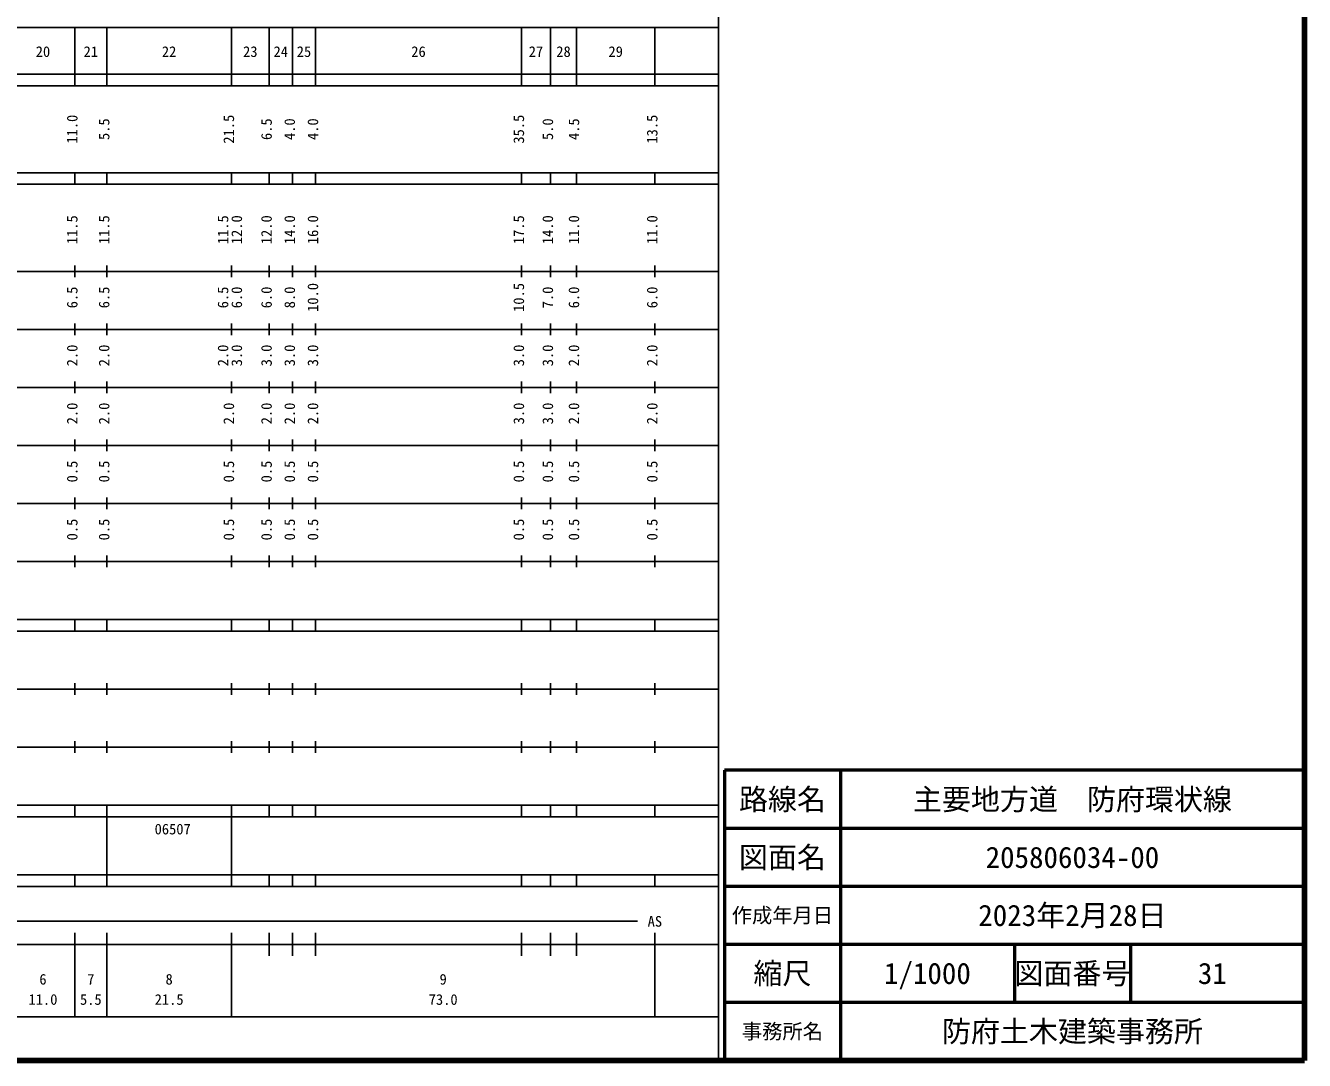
# Model space of a CAD drawing. Units: millimetres on the paper, enlarged 1000 times. Extents: x 40000 to 680000, y 20000 to 380000.
# Drawn here: x 459500 to 680000, y 20000 to 198357 of the extents above; entities that cross this region are included whole.
import ezdxf
from ezdxf.enums import TextEntityAlignment as Align

# ---------------------------------------------------------------- set-up
doc = ezdxf.new("R2010")
doc.units = ezdxf.units.MM
doc.header["$LTSCALE"] = 1000
for name, color, linetype, lineweight in [('M-TTL', 2, 'Continuous', 140), ('M-TTL-BAND', 7, 'Continuous', 25), ('M-TTL-FRAM', 2, 'Continuous', 50), ('M-TTL-LINE', 7, 'Continuous', 50)]:
    doc.layers.add(name, color=color, linetype=linetype, lineweight=lineweight)
doc.layers.add('M-TTL-TXT', color=7, linetype='Continuous')
doc.styles.add('ＭＳ ゴシック', font='')
doc.styles.get('ＭＳ ゴシック').set_extended_font_data('MS Gothic')

msp = doc.modelspace()

# ---------------------------------------------------------------- linework, layer by layer
at = {"layer": 'M-TTL'}
for p, q in [((680000, 20000), (680000, 380000)), ((40000, 20000), (680000, 20000))]:
    msp.add_line(p, q, dxfattribs=at)
at = {"layer": 'M-TTL-BAND'}
for p, q in [((579000, 20000), (579000, 370000)), ((68000, 198000), (579000, 198000)), ((468000, 188000), (468000, 198000)), ((473500, 188000), (473500, 198000)), ((495000, 188000), (495000, 198000)), ((501500, 188000), (501500, 198000)), ((505500, 188000), (505500, 198000)), ((509500, 188000), (509500, 198000)), ((545000, 188000), (545000, 198000)), ((550000, 188000), (550000, 198000)), ((554500, 188000), (554500, 198000)), ((568000, 188000), (568000, 198000)), ((40000, 190000), (579000, 190000)), ((40000, 188000), (579000, 188000)), ((40000, 173000), (579000, 173000)), ((468000, 171000), (468000, 173000)), ((473500, 171000), (473500, 173000)), ((495000, 171000), (495000, 173000)), ((501500, 171000), (501500, 173000)), ((505500, 171000), (505500, 173000)), ((509500, 171000), (509500, 173000)), ((545000, 171000), (545000, 173000)), ((550000, 171000), (550000, 173000)), ((554500, 171000), (554500, 173000)), ((568000, 171000), (568000, 173000)), ((40000, 171000), (579000, 171000)), ((468000, 155000), (468000, 157000)), ((473500, 155000), (473500, 157000)), ((495000, 155000), (495000, 157000)), ((501500, 155000), (501500, 157000)), ((505500, 155000), (505500, 157000)), ((509500, 155000), (509500, 157000)), ((545000, 155000), (545000, 157000)), ((550000, 155000), (550000, 157000)), ((554500, 155000), (554500, 157000)), ((568000, 155000), (568000, 157000)), ((40000, 156000), (579000, 156000)), ((46000, 146000), (579000, 146000)), ((468000, 145000), (468000, 147000)), ((473500, 145000), (473500, 147000)), ((495000, 145000), (495000, 147000)), ((501500, 145000), (501500, 147000)), ((505500, 145000), (505500, 147000)), ((509500, 145000), (509500, 147000)), ((545000, 145000), (545000, 147000)), ((550000, 145000), (550000, 147000)), ((554500, 145000), (554500, 147000)), ((568000, 145000), (568000, 147000)), ((468000, 135000), (468000, 137000)), ((473500, 135000), (473500, 137000)), ((495000, 135000), (495000, 137000)), ((501500, 135000), (501500, 137000)), ((505500, 135000), (505500, 137000)), ((509500, 135000), (509500, 137000)), ((545000, 135000), (545000, 137000)), ((550000, 135000), (550000, 137000)), ((554500, 135000), (554500, 137000)), ((568000, 135000), (568000, 137000)), ((52000, 136000), (579000, 136000)), ((46000, 126000), (579000, 126000)), ((468000, 125000), (468000, 127000)), ((473500, 125000), (473500, 127000)), ((495000, 125000), (495000, 127000)), ((501500, 125000), (501500, 127000)), ((505500, 125000), (505500, 127000)), ((509500, 125000), (509500, 127000)), ((545000, 125000), (545000, 127000)), ((550000, 125000), (550000, 127000)), ((554500, 125000), (554500, 127000)), ((568000, 125000), (568000, 127000)), ((468000, 115000), (468000, 117000)), ((473500, 115000), (473500, 117000)), ((495000, 115000), (495000, 117000)), ((501500, 115000), (501500, 117000)), ((505500, 115000), (505500, 117000)), ((509500, 115000), (509500, 117000)), ((545000, 115000), (545000, 117000)), ((550000, 115000), (550000, 117000)), ((554500, 115000), (554500, 117000)), ((568000, 115000), (568000, 117000)), ((52000, 116000), (579000, 116000)), ((46000, 106000), (579000, 106000)), ((468000, 105000), (468000, 107000)), ((473500, 105000), (473500, 107000)), ((495000, 105000), (495000, 107000)), ((501500, 105000), (501500, 107000)), ((505500, 105000), (505500, 107000)), ((509500, 105000), (509500, 107000)), ((545000, 105000), (545000, 107000)), ((550000, 105000), (550000, 107000)), ((554500, 105000), (554500, 107000)), ((568000, 105000), (568000, 107000)), ((40000, 96000), (579000, 96000)), ((468000, 94000), (468000, 96000)), ((473500, 94000), (473500, 96000)), ((495000, 94000), (495000, 96000)), ((501500, 94000), (501500, 96000)), ((505500, 94000), (505500, 96000)), ((509500, 94000), (509500, 96000)), ((545000, 94000), (545000, 96000)), ((550000, 94000), (550000, 96000)), ((554500, 94000), (554500, 96000)), ((568000, 94000), (568000, 96000)), ((40000, 94000), (579000, 94000)), ((49000, 84000), (579000, 84000)), ((468000, 83000), (468000, 85000)), ((473500, 83000), (473500, 85000)), ((495000, 83000), (495000, 85000)), ((501500, 83000), (501500, 85000)), ((505500, 83000), (505500, 85000)), ((509500, 83000), (509500, 85000)), ((545000, 83000), (545000, 85000)), ((550000, 83000), (550000, 85000)), ((554500, 83000), (554500, 85000)), ((568000, 83000), (568000, 85000)), ((468000, 73000), (468000, 75000)), ((473500, 73000), (473500, 75000)), ((495000, 73000), (495000, 75000)), ((501500, 73000), (501500, 75000)), ((505500, 73000), (505500, 75000)), ((509500, 73000), (509500, 75000)), ((545000, 73000), (545000, 75000)), ((550000, 73000), (550000, 75000)), ((554500, 73000), (554500, 75000)), ((568000, 73000), (568000, 75000)), ((40000, 74000), (579000, 74000)), ((40000, 64000), (579000, 64000)), ((468000, 62000), (468000, 64000)), ((473500, 62000), (473500, 64000)), ((495000, 62000), (495000, 64000)), ((501500, 62000), (501500, 64000)), ((505500, 62000), (505500, 64000)), ((509500, 62000), (509500, 64000)), ((545000, 62000), (545000, 64000)), ((550000, 62000), (550000, 64000)), ((554500, 62000), (554500, 64000)), ((568000, 62000), (568000, 64000)), ((40000, 62000), (579000, 62000)), ((473500, 52000), (473500, 62000)), ((495000, 52000), (495000, 62000)), ((40000, 52000), (579000, 52000)), ((468000, 50000), (468000, 52000)), ((473500, 50000), (473500, 52000)), ((495000, 50000), (495000, 52000)), ((501500, 50000), (501500, 52000)), ((505500, 50000), (505500, 52000)), ((509500, 50000), (509500, 52000)), ((545000, 50000), (545000, 52000)), ((550000, 50000), (550000, 52000)), ((554500, 50000), (554500, 52000)), ((568000, 50000), (568000, 52000)), ((40000, 50000), (579000, 50000)), ((71000, 44000), (565000, 44000)), ((468000, 27500), (468000, 42000)), ((473500, 27500), (473500, 42000)), ((495000, 27500), (495000, 42000)), ((501500, 38000), (501500, 42000)), ((505500, 38000), (505500, 42000)), ((509500, 38000), (509500, 42000)), ((545000, 38000), (545000, 42000)), ((550000, 38000), (550000, 42000)), ((554500, 38000), (554500, 42000)), ((568000, 27500), (568000, 42000)), ((40000, 40000), (579000, 40000)), ((68000, 27500), (579000, 27500))]:
    msp.add_line(p, q, dxfattribs=at)
at = {"layer": 'M-TTL-FRAM'}
for p, q in [((680000, 70000), (580000, 70000)), ((580000, 70000), (580000, 20000))]:
    msp.add_line(p, q, dxfattribs=at)
at = {"layer": 'M-TTL-LINE'}
for p, q in [((600000, 70000), (600000, 20000)), ((680000, 60000), (580000, 60000)), ((680000, 50000), (580000, 50000)), ((680000, 40000), (580000, 40000)), ((630000, 40000), (630000, 30000)), ((650000, 40000), (650000, 30000)), ((680000, 30000), (580000, 30000))]:
    msp.add_line(p, q, dxfattribs=at)

# ---------------------------------------------------------------- texts
at = {"layer": 'M-TTL-BAND', "style": 'ＭＳ ゴシック'}
for s, p in [('20', (462500, 192405)), ('21', (470750, 192405)), ('22', (484250, 192405)), ('23', (498250, 192405)), ('24', (503500, 192405)), ('25', (507500, 192405)), ('26', (527250, 192405)), ('27', (547500, 192405)), ('28', (552250, 192405)), ('29', (561250, 192405)), ('AS', (568000, 42500)), ('6', (462500, 32523)), ('7', (470750, 32523)), ('8', (484250, 32523)), ('9', (531500, 32523)), ('11.0', (462500, 29033)), ('5.5', (470750, 29033)), ('21.5', (484250, 29033)), ('73.0', (531500, 29033))]:
    msp.add_text(s, height=1833, dxfattribs=at).set_placement(p, align=Align.BOTTOM_CENTER)
for s, p in [('11.0', (469000, 180500)), ('5.5', (474500, 180500)), ('21.5', (496000, 180500)), ('6.5', (502500, 180500)), ('4.0', (506500, 180500)), ('4.0', (510500, 180500)), ('35.5', (546000, 180500)), ('5.0', (551000, 180500)), ('4.5', (555500, 180500)), ('13.5', (569000, 180500)), ('11.5', (469000, 163174)), ('11.5', (474500, 163174)), ('11.5', (495000, 163174)), ('12.0', (497370, 163174)), ('12.0', (502500, 163174)), ('14.0', (506500, 163174)), ('16.0', (510500, 163174)), ('17.5', (546000, 163174)), ('14.0', (551000, 163174)), ('11.0', (555500, 163174)), ('11.0', (569000, 163174)), ('6.5', (469000, 151500)), ('6.5', (474500, 151500)), ('6.5', (495000, 151500)), ('6.0', (497370, 151500)), ('6.0', (502500, 151500)), ('8.0', (506500, 151500)), ('10.0', (510500, 151500)), ('10.5', (546000, 151500)), ('7.0', (551000, 151500)), ('6.0', (555500, 151500)), ('6.0', (569000, 151500)), ('2.0', (469000, 141500)), ('2.0', (474500, 141500)), ('2.0', (495000, 141500)), ('3.0', (497370, 141500)), ('3.0', (502500, 141500)), ('3.0', (506500, 141500)), ('3.0', (510500, 141500)), ('3.0', (546000, 141500)), ('3.0', (551000, 141500)), ('2.0', (555500, 141500)), ('2.0', (569000, 141500)), ('2.0', (469000, 131500)), ('2.0', (474500, 131500)), ('2.0', (496000, 131500)), ('2.0', (502500, 131500)), ('2.0', (506500, 131500)), ('2.0', (510500, 131500)), ('3.0', (546000, 131500)), ('3.0', (551000, 131500)), ('2.0', (555500, 131500)), ('2.0', (569000, 131500)), ('0.5', (469000, 121500)), ('0.5', (474500, 121500)), ('0.5', (496000, 121500)), ('0.5', (502500, 121500)), ('0.5', (506500, 121500)), ('0.5', (510500, 121500)), ('0.5', (546000, 121500)), ('0.5', (551000, 121500)), ('0.5', (555500, 121500)), ('0.5', (569000, 121500)), ('0.5', (469000, 111500)), ('0.5', (474500, 111500)), ('0.5', (496000, 111500)), ('0.5', (502500, 111500)), ('0.5', (506500, 111500)), ('0.5', (510500, 111500)), ('0.5', (546000, 111500)), ('0.5', (551000, 111500)), ('0.5', (555500, 111500)), ('0.5', (569000, 111500))]:
    msp.add_text(s, height=1833, rotation=90, dxfattribs=at).set_placement(p, align=Align.BOTTOM_CENTER)
msp.add_text('06507', height=1833, dxfattribs=at).set_placement((481750, 58405), align=Align.BOTTOM_LEFT)
at = {"layer": 'M-TTL-TXT', "style": 'ＭＳ ゴシック'}
for s, height, p in [('路線名', 3666, (590000, 65000)), ('路線名', 3666, (590000, 65000)), ('主要地方道\u3000防府環状線', 3666, (640000, 65000)), ('図面名', 3666, (590000, 55000)), ('図面名', 3666, (590000, 55000)), ('205806034-00', 3666, (640000, 55000)), ('作成年月日', 2566, (590000, 45000)), ('作成年月日', 2566, (590000, 45000)), ('2023年2月28日', 3666, (640000, 45000)), ('縮尺', 3666, (590000, 35000)), ('縮尺', 3666, (590000, 35000)), ('1/1000', 3666, (615000, 35000)), ('図面番号', 3666, (640000, 35000)), ('図面番号', 3666, (640000, 35000)), ('31', 3666, (664125, 35000)), ('事務所名', 2566, (590000, 25000)), ('事務所名', 2566, (590000, 25000)), ('防府土木建築事務所', 3666, (640000, 25000))]:
    msp.add_text(s, height=height, dxfattribs=at).set_placement(p, align=Align.MIDDLE_CENTER)

doc.saveas('drawing.dxf')
